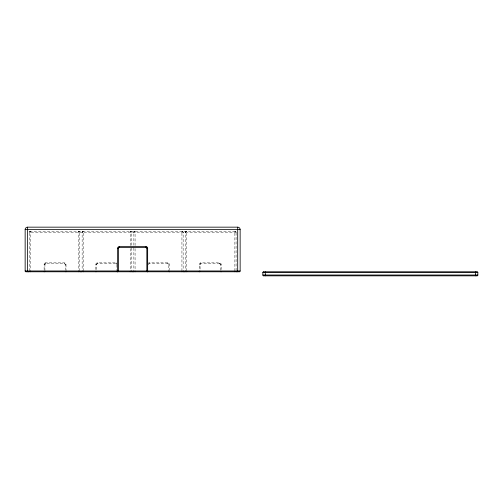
<?xml version="1.0" encoding="UTF-8"?>
<svg xmlns="http://www.w3.org/2000/svg" width="503" height="503" viewBox="0 0 503 503"><rect width="100%" height="100%" fill="white"/><g stroke="black" fill="none" stroke-linecap="round" stroke-linejoin="round"><path stroke-width="0.38" stroke-dasharray="2.52 1.89" d="M29.205 270.972L29.205 232.436L29.564 231.575L30.425 231.217L235.09 231.235L236.083 232.436L236.083 270.972M96.645 269.526L96.645 264.484L97.161 263.729L116.118 263.666L116.91 264.327L116.929 270.972M236.001 231.984L236.083 232.436L29.212 232.436L29.293 231.984M44.924 270.972L44.924 264.484L45.735 263.666L64.692 263.729L65.208 264.484L65.208 269.526M95.834 269.526L95.834 264.484L96.658 264.327M148.366 264.484L148.379 264.327A0.805 0.805 0 0 1 149.177 263.673L168.134 263.729L168.65 264.484L168.65 270.972M148.429 264.169L149.177 263.666L149.177 262.855L167.839 262.855A1.616 1.616 0 0 1 169.454 264.484L169.461 270.972M83.36 270.972L83.36 231.223L82.498 231.575L82.146 232.436L82.146 270.972M82.303 231.826L82.146 232.436A1.22 1.22 0 0 1 83.36 231.217L82.228 231.984L82.498 231.575M135.081 245.539L135.081 231.223L134.219 231.575L133.861 232.436L133.861 247.256M186.802 270.972L186.802 231.223L185.94 231.575L185.582 232.436L185.582 270.972M134.219 231.575L133.861 232.436A1.22 1.22 0 0 1 135.081 231.217L134.219 231.575L134.471 231.38M185.94 231.575L185.582 232.436A1.22 1.22 0 0 1 186.802 231.217L185.94 231.575L186.192 231.38M29.564 231.575L30.425 231.217L30.425 270.972M45.578 263.685L45.735 262.855L64.397 262.855A1.616 1.616 0 0 1 66.012 264.484L66.019 270.972M95.84 264.484A1.616 1.616 0 0 1 97.456 262.862L116.118 262.855A1.616 1.616 0 0 1 116.954 263.094M199.276 264.484A1.616 1.616 0 0 1 200.898 262.862L219.553 262.855A1.616 1.616 0 0 1 221.175 264.484L221.175 269.526M219.717 263.685L200.596 263.729L200.087 264.484L200.087 270.972M44.113 269.526L44.113 264.484L44.912 264.484M66.019 264.484L65.22 264.484A0.805 0.805 0 0 0 64.397 263.673L64.397 262.855M167.839 262.855L167.839 263.654A0.805 0.805 0 0 1 168.643 264.484L169.461 264.484M221.175 264.484L220.383 264.484A0.805 0.805 0 0 0 219.553 263.673L219.553 262.855M181.929 270.972L181.929 231.223L182.79 231.575L183.149 232.436L183.149 270.972M130.214 245.539L130.214 231.223L131.076 231.575L131.428 232.436L131.428 247.256M234.87 270.972L234.87 231.223L235.731 231.575M219.553 263.666L220.352 264.327L220.364 270.972M116.118 262.855L116.275 263.685M79.707 270.972L79.707 232.436L79.355 231.575L78.493 231.217L78.493 270.972M79.103 231.38L78.493 231.217A1.22 1.22 0 0 1 79.707 232.436L78.94 231.305L79.355 231.575M182.382 231.305L182.79 231.575M200.898 262.855L200.898 263.654A0.805 0.805 0 0 0 200.087 264.484L199.276 264.484L199.276 270.972M135.081 248.62L135.081 270.972M133.861 247.998L133.861 270.972M131.428 247.998L131.428 270.972M130.214 248.62L130.214 270.972M97.456 262.855L97.456 263.654A0.805 0.805 0 0 0 96.645 264.484M181.929 231.217A1.22 1.22 0 0 1 183.149 232.436M234.87 231.217A1.22 1.22 0 0 1 236.083 232.436M29.205 232.436A1.22 1.22 0 0 1 30.425 231.217M130.214 231.217A1.22 1.22 0 0 1 131.428 232.436M148.404 263.056A1.616 1.616 0 0 1 149.177 262.862M44.93 264.484A0.805 0.805 0 0 1 45.735 263.673M116.118 263.673A0.805 0.805 0 0 1 116.922 264.484M44.119 264.484A1.616 1.616 0 0 1 45.735 262.862"/><path stroke-width="0.75" d="M25.961 271.783A0.811 0.811 0 0 1 25.15 270.972L25.15 229.594A2.433 2.433 0 0 1 27.583 227.161L237.705 227.161A2.433 2.433 0 0 1 240.145 229.594L240.145 270.972A0.811 0.811 0 0 1 239.334 271.783M25.163 229.594L240.132 229.594M146.033 247.445L119.261 247.445A0.805 0.805 0 0 0 118.45 248.256L118.45 270.972A0.811 0.811 0 0 1 117.639 271.783L117.639 248.256A1.616 1.616 0 0 1 119.261 246.64L146.033 246.633A1.616 1.616 0 0 1 147.649 248.256L147.656 271.771A0.811 0.811 0 0 1 146.845 270.972L146.845 248.256A0.805 0.805 0 0 0 146.033 247.445L146.033 246.633M117.639 248.256L118.438 248.256M146.857 248.256L147.656 248.256M25.163 270.972L240.132 270.972M26.043 271.783L239.246 271.783M263.754 271.783L476.957 271.783M263.666 275.839A0.811 0.811 0 0 1 262.855 275.028L262.855 272.595L477.837 272.595L477.85 275.028A0.811 0.811 0 0 1 477.039 275.839M262.868 275.028L477.837 275.028M263.754 275.839L476.957 275.839M475.417 271.796L475.417 275.826M265.295 271.796L265.295 275.826M237.705 227.174L237.705 271.771M234.87 271.343L234.87 271.771M221.175 271.343L221.175 271.771A0.811 0.811 0 0 1 220.477 271.375M199.276 271.343L199.276 271.771A0.811 0.811 0 0 0 199.993 271.343M186.802 271.343L186.802 271.771M181.929 271.343L181.929 271.771M169.461 271.343L169.461 271.771A0.811 0.811 0 0 1 168.738 271.343M147.555 271.343L147.555 271.771A0.811 0.811 0 0 0 148.272 271.343M135.081 271.343L135.081 271.771M130.214 271.343L130.214 271.771M119.261 246.633L119.261 247.432M117.74 271.343L117.74 271.771A0.811 0.811 0 0 1 117.017 271.343M95.834 271.343L95.834 271.771A0.811 0.811 0 0 0 96.557 271.343M83.36 271.343L83.36 271.771M78.493 271.343L78.493 271.771M66.019 271.343L66.019 271.771A0.811 0.811 0 0 1 65.296 271.343M44.113 271.343L44.113 271.771A0.811 0.811 0 0 0 44.836 271.343M30.425 271.343L30.425 271.771M27.583 227.174L27.583 271.771M80.518 271.783A0.811 0.811 0 0 1 79.801 271.343M183.96 271.783A0.811 0.811 0 0 1 183.237 271.343M185.494 271.343A0.811 0.811 0 0 1 184.771 271.783M82.052 271.343A0.811 0.811 0 0 1 81.329 271.783M132.239 271.783A0.811 0.811 0 0 1 131.522 271.343M236.894 271.783A0.811 0.811 0 0 1 236.177 271.343M133.773 271.343A0.811 0.811 0 0 1 133.05 271.783M29.117 271.343A0.811 0.811 0 0 1 28.394 271.783M262.855 272.595A0.811 0.811 0 0 1 263.666 271.783M477.039 271.783A0.811 0.811 0 0 1 477.85 272.595"/></g></svg>
